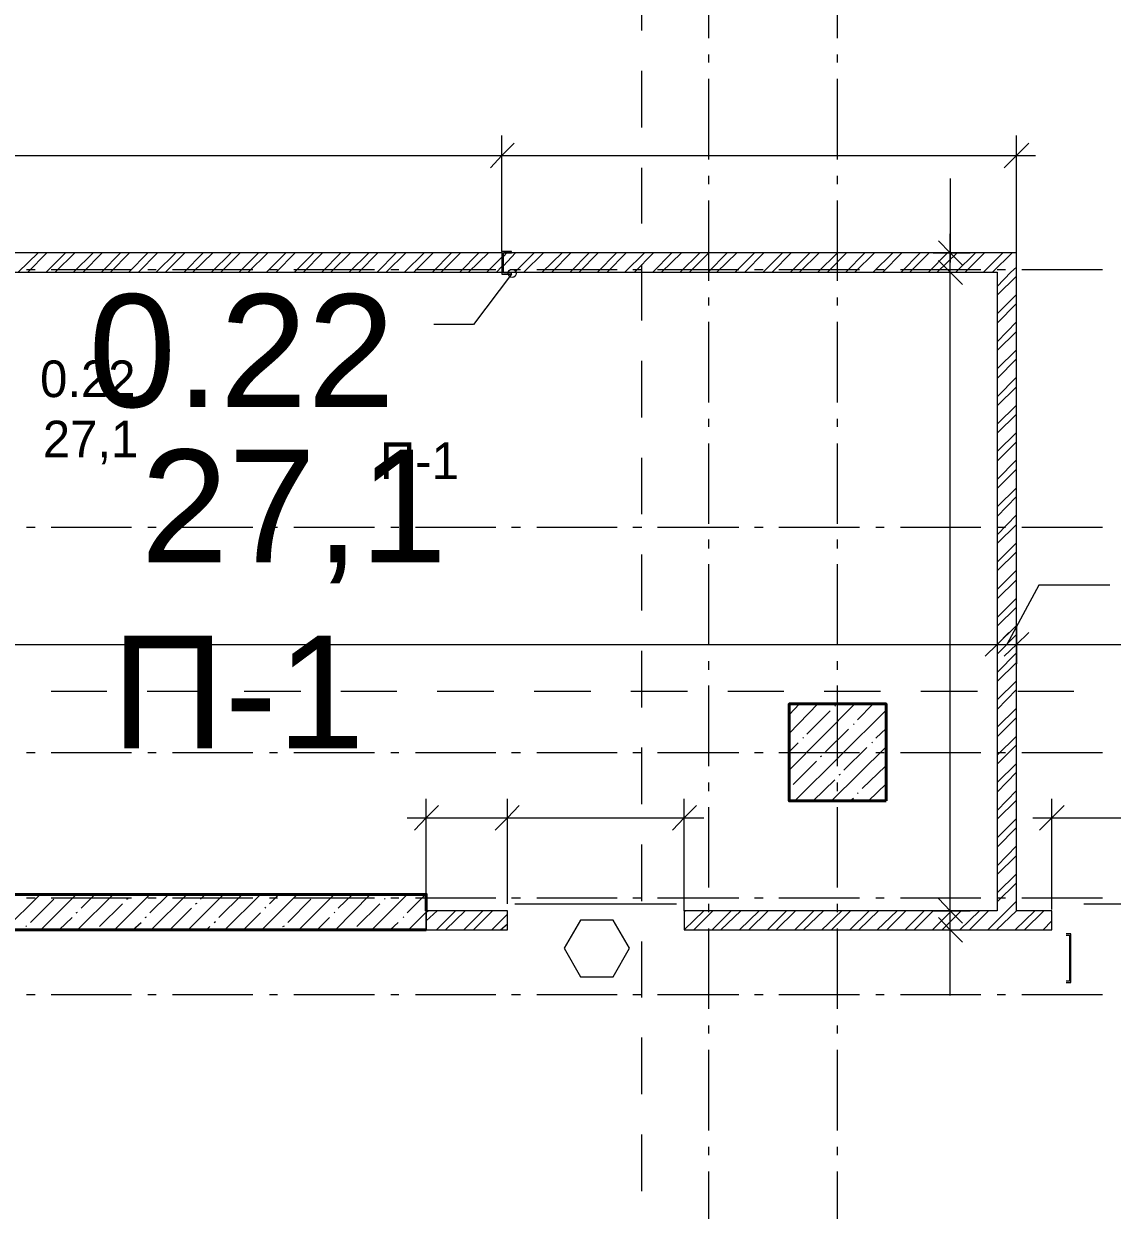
# Model space of a CAD drawing. Header units: millimetres. Extents: x -249154 to 415037, y -45458 to 354837.
# Drawn here: x -186689 to -179930, y 10678 to 18045 of the extents above; entities that cross this region are included whole.
import ezdxf

# ---------------------------------------------------------------- set-up
doc = ezdxf.new("R2010")
doc.units = ezdxf.units.MM
doc.layers.add('PDF _Текст', color=7, linetype='Continuous')
doc.styles.get("Standard").update_dxf_attribs({"font": 'arial.ttf'})

msp = doc.modelspace()

# ---------------------------------------------------------------- linework, layer by layer
at = {"lineweight": 9}
for points in [[(-182435.4869567272, 17956.40712948982), (-182435.4869567272, 18456.2956467715)], [(-181634.8180604173, 17956.40712948982), (-181634.8180604173, 18456.2956467715)], [(-182850.6486066909, 18003.00690653003), (-182850.6486066909, 18354.62340596267)], [(-182435.4869567272, 17803.89876827657), (-182435.4869567272, 17854.73488868099)], [(-181634.8180604173, 17803.89876827657), (-181634.8180604173, 17854.73488868099)], [(-182850.6486066909, 17401.44614843953), (-182850.6486066909, 17753.06264790622)], [(-182435.4869567272, 17202.33801018607), (-182435.4869567272, 17702.22652746775)], [(-181634.8180604173, 17202.33801018607), (-181634.8180604173, 17702.22652746775)], [(-183719.098996862, 16630.431655679), (-183719.098996862, 17227.75607037125), (-183719.098996862, 17350.61002803511)], [(-180524.8960983167, 16621.9589689506), (-180524.8960983167, 17227.75607037125), (-180524.8960983167, 17350.61002803511)], [(-187841.0610927453, 17227.75607037125), (-183719.098996862, 17227.75607037125), (-180406.278484017, 17227.75607037125)], [(-182850.6486066909, 16804.12173374728), (-182850.6486066909, 17151.50188978166)], [(-182435.4869567272, 17049.82964897282), (-182435.4869567272, 17100.66576941131)], [(-181634.8180604173, 17049.82964897282), (-181634.8180604173, 17100.66576941131)], [(-180935.8214048822, 17083.72039592046), (-180935.8214048822, 16643.14068580564), (-180935.8214048822, 16562.6501618178)], [(-182435.4869567272, 16448.26889091638), (-182435.4869567272, 16948.15740819807)], [(-181634.8180604173, 16448.26889091638), (-181634.8180604173, 16948.15740819807)], [(-180935.8214048822, 12296.65239144968), (-180935.8214048822, 12538.1239633451), (-180935.8214048822, 16503.34135465093), (-180935.8214048822, 16740.57658321621)], [(-183719.098996862, 16621.9589689506), (-187730.9161652421, 16621.9589689506), (-187730.9161652421, 16503.34135465093), (-183714.8626534978, 16503.34135465093)], [(-186722.6664439163, 16503.34135465093), (-186599.8124862865, 16621.9589689506)], [(-186663.3576367835, 16503.34135465093), (-186544.7400225179, 16621.9589689506)], [(-186548.9763658821, 16503.34135465093), (-186430.3587516164, 16621.9589689506)], [(-186493.9039021134, 16503.34135465093), (-186371.0499444496, 16621.9589689506)], [(-186379.522631212, 16503.34135465093), (-186256.6686735482, 16621.9589689506)], [(-186320.2138240792, 16503.34135465093), (-186201.5962098136, 16621.9589689506)], [(-186205.8325531778, 16503.34135465093), (-186087.2149389122, 16621.9589689506)], [(-186150.7600894092, 16503.34135465093), (-186032.1424751095, 16621.9589689506)], [(-186036.3788185078, 16503.34135465093), (-185917.7612042081, 16621.9589689506)], [(-185977.070011375, 16503.34135465093), (-185858.4523971094, 16621.9589689506)], [(-185866.9250838378, 16503.34135465093), (-185744.0711262079, 16621.9589689506)], [(-185807.6162766709, 16503.34135465093), (-185688.9986624053, 16621.9589689506)], [(-185693.2350057695, 16503.34135465093), (-185574.6173915039, 16621.9589689506)], [(-185638.1625420349, 16503.34135465093), (-185515.3085844051, 16621.9589689506)], [(-185523.7812711335, 16503.34135465093), (-185400.9273134696, 16621.9589689506)], [(-185464.4724639667, 16503.34135465093), (-185345.854849701, 16621.9589689506)], [(-185350.0911930653, 16503.34135465093), (-185231.4735787996, 16621.9589689506)], [(-185295.0187293307, 16503.34135465093), (-185172.1647716668, 16621.9589689506)], [(-185180.6374584293, 16503.34135465093), (-185062.0198441637, 16621.9589689506)], [(-185121.3286512624, 16503.34135465093), (-185002.7110369968, 16621.9589689506)], [(-185006.947380361, 16503.34135465093), (-184888.3297660954, 16621.9589689506)], [(-184951.8749166264, 16503.34135465093), (-184833.2573023268, 16621.9589689506)], [(-184837.493645725, 16503.34135465093), (-184718.8760314253, 16621.9589689506)], [(-184782.4211819224, 16503.34135465093), (-184659.5672242926, 16621.9589689506)], [(-184668.039911021, 16503.34135465093), (-184545.1859533911, 16621.9589689506)], [(-184608.7311038881, 16503.34135465093), (-184490.1134896225, 16621.9589689506)], [(-184494.3498329867, 16503.34135465093), (-184375.7322187211, 16621.9589689506)], [(-184439.2773692181, 16503.34135465093), (-184316.4234115542, 16621.9589689506)], [(-184324.8960983167, 16503.34135465093), (-184202.0421406528, 16621.9589689506)], [(-184265.5872911839, 16503.34135465093), (-184146.9696769183, 16621.9589689506)], [(-184151.2060202825, 16503.34135465093), (-184032.5884060169, 16621.9589689506)], [(-184096.1335565139, 16503.34135465093), (-183977.5159422142, 16621.9589689506)], [(-183981.7522856125, 16503.34135465093), (-183863.1346713128, 16621.9589689506)], [(-183926.6798218438, 16503.34135465093), (-183803.825864214, 16621.9589689506)], [(-183812.2985509424, 16503.34135465093), (-183719.098996862, 16596.54090873136)], [(-183710.6263101336, 16600.77725212961), (-183689.4445933126, 16621.9589689506)], [(-183710.6263101336, 16541.46844496275), (-183634.37212951, 16621.9589689506)], [(-183710.6263101336, 16503.34135465093), (-180643.5137125823, 16503.34135465093), (-180643.5137125823, 12538.1239633451), (-182587.9953179404, 12538.1239633451), (-182587.9953179404, 12419.50634911355), (-180304.6062432422, 12419.50634911355), (-180304.6062432422, 12538.1239633451), (-180524.8960983167, 12538.1239633451), (-180524.8960983167, 16503.34135465093), (-180524.8960983167, 16621.9589689506), (-183710.6263101336, 16621.9589689506)], [(-183638.6084728742, 16503.34135465093), (-183519.9908586085, 16621.9589689506)], [(-183583.5360091396, 16503.34135465093), (-183460.6820515098, 16621.9589689506)], [(-183469.1547382382, 16503.34135465093), (-183346.3007806084, 16621.9589689506)], [(-183409.8459310713, 16503.34135465093), (-183291.2283168057, 16621.9589689506)], [(-183295.4646601699, 16503.34135465093), (-183176.8470459043, 16621.9589689506)], [(-183240.3921964354, 16503.34135465093), (-183121.7745821697, 16621.9589689506)], [(-183126.0109255339, 16503.34135465093), (-183007.3933112683, 16621.9589689506)], [(-183066.7021183671, 16503.34135465093), (-182948.0845041015, 16621.9589689506)], [(-182956.5571908299, 16503.34135465093), (-182833.7032332, 16621.9589689506)], [(-182897.2483837311, 16503.34135465093), (-182778.6307694314, 16621.9589689506)], [(-182782.8671128297, 16503.34135465093), (-182664.24949853, 16621.9589689506)], [(-182727.794649027, 16503.34135465093), (-182604.9406913972, 16621.9589689506)], [(-182613.4133781256, 16503.34135465093), (-182490.5594204958, 16621.9589689506)], [(-182554.1045710269, 16503.34135465093), (-182435.4869567272, 16621.9589689506)], [(-182439.7233000914, 16503.34135465093), (-182321.1056858258, 16621.9589689506)], [(-182384.6508363228, 16503.34135465093), (-182261.796878693, 16621.9589689506)], [(-182270.2695654214, 16503.34135465093), (-182151.6519511557, 16621.9589689506)], [(-182210.9607582886, 16503.34135465093), (-182092.3431440229, 16621.9589689506)], [(-182096.5794873871, 16503.34135465093), (-181977.9618731215, 16621.9589689506)], [(-182041.5070236185, 16503.34135465093), (-181922.8894093529, 16621.9589689506)], [(-181927.1257527171, 16503.34135465093), (-181808.5081384174, 16621.9589689506)], [(-181872.0532889144, 16503.34135465093), (-181749.1993313187, 16621.9589689506)], [(-181757.672018013, 16503.34135465093), (-181634.8180604173, 16621.9589689506)], [(-181698.3632109143, 16503.34135465093), (-181579.7455966146, 16621.9589689506)], [(-181583.9819400129, 16503.34135465093), (-181465.3643257132, 16621.9589689506)], [(-181528.9094762102, 16503.34135465093), (-181406.0555186144, 16621.9589689506)], [(-181414.5282053088, 16503.34135465093), (-181291.674247713, 16621.9589689506)], [(-181355.219398176, 16503.34135465093), (-181236.6017839104, 16621.9589689506)], [(-181240.8381272746, 16503.34135465093), (-181122.2205130089, 16621.9589689506)], [(-181185.765663506, 16503.34135465093), (-181067.1480492744, 16621.9589689506)], [(-181071.3843926046, 16503.34135465093), (-180952.766778373, 16621.9589689506)], [(-181041.7299890552, 16621.9589689506), (-180935.8214048822, 16621.9589689506), (-180812.9674472183, 16621.9589689506)], [(-181016.3119288359, 16503.34135465093), (-180893.4579712061, 16621.9589689506)], [(-180901.9306579345, 16503.34135465093), (-180779.0767003047, 16621.9589689506)], [(-180842.6218508017, 16503.34135465093), (-180724.0042365702, 16621.9589689506)], [(-180728.2405799003, 16503.34135465093), (-180609.6229656347, 16621.9589689506)], [(-180673.1681161317, 16503.34135465093), (-180550.3141585019, 16621.9589689506)], [(-186671.8303235459, 16520.28672814177), (-186616.7578597433, 16520.28672814177)], [(-186519.3219623327, 16520.28672814177), (-186019.433445051, 16520.28672814177)], [(-185917.7612042081, 16520.28672814177), (-185866.9250838378, 16520.28672814177)], [(-185765.2528430289, 16520.28672814177), (-185265.3643257132, 16520.28672814177)], [(-185163.6920849384, 16520.28672814177), (-185112.855964534, 16520.28672814177)], [(-185011.1837237252, 16520.28672814177), (-184511.2952064435, 16520.28672814177)], [(-184409.6229656687, 16520.28672814177), (-184358.7868452303, 16520.28672814177)], [(-184257.1146044555, 16520.28672814177), (-183757.2260871738, 16520.28672814177)], [(-183752.9897438096, 16503.34135465093), (-183719.098996862, 16537.23210163262)], [(-183659.7901897292, 16520.28672814177), (-183604.7177259606, 16520.28672814177)], [(-183503.0454851858, 16520.28672814177), (-183003.1569678701, 16520.28672814177)], [(-182905.7210704254, 16520.28672814177), (-182850.6486066909, 16520.28672814177)], [(-182850.6486066909, 16202.56097562271), (-182850.6486066909, 16549.94113169114)], [(-182753.2127092122, 16520.28672814177), (-182249.0878486004, 16520.28672814177)], [(-182151.6519511557, 16520.28672814177), (-182096.5794873871, 16520.28672814177)], [(-181999.1435899425, 16520.28672814177), (-181499.2550726608, 16520.28672814177)], [(-181397.582831852, 16520.28672814177), (-181346.7467114476, 16520.28672814177)], [(-181245.0744706728, 16520.28672814177), (-180745.1859533571, 16520.28672814177)], [(-181041.7299890552, 16503.34135465093), (-180935.8214048822, 16503.34135465093), (-180812.9674472183, 16503.34135465093)], [(-180643.5137125823, 16414.37814396876), (-180558.7868452303, 16503.34135465093), (-180524.8960983167, 16532.99575826843)], [(-180643.5137125823, 16520.28672814177), (-180592.6775921779, 16520.28672814177)], [(-180491.0053513691, 16520.28672814177), (-179991.1168340874, 16520.28672814177)], [(-183659.7901897292, 16490.6323245924), (-183897.0254182604, 16177.14291543754), (-184142.7333335541, 16177.14291543754)], [(-180643.5137125823, 16359.30568020014), (-180524.8960983167, 16477.92329446576)], [(-180643.5137125823, 16244.92440929872), (-180524.8960983167, 16363.54202356434)], [(-182435.4869567272, 16295.76052970314), (-182435.4869567272, 16346.59665010756)], [(-181634.8180604173, 16295.76052970314), (-181634.8180604173, 16346.59665010756)], [(-180643.5137125823, 16185.61560216593), (-180524.8960983167, 16308.46955982978)], [(-182435.4869567272, 15694.19977164669), (-182435.4869567272, 16194.08828892837)], [(-181634.8180604173, 15694.19977164669), (-181634.8180604173, 16194.08828892837)], [(-180643.5137125823, 16071.23433126451), (-180524.8960983167, 16194.08828892837)], [(-180643.5137125823, 16016.1618674959), (-180524.8960983167, 16134.77948176151)], [(-180643.5137125823, 15901.78059659449), (-180524.8960983167, 16020.39821086009)], [(-182850.6486066909, 15601.0002175322), (-182850.6486066909, 15952.61671699889)], [(-180643.5137125823, 15842.47178946168), (-180524.8960983167, 15965.32574712555)], [(-180643.5137125823, 15728.09051856026), (-180524.8960983167, 15850.94447619007)], [(-180643.5137125823, 15673.01805479165), (-180524.8960983167, 15791.63566905726)], [(-180643.5137125823, 15558.63678385617), (-180524.8960983167, 15677.25439815584)], [(-180643.5137125823, 15503.56432012163), (-180524.8960983167, 15622.18193438723)], [(-182435.4869567272, 15541.69141043346), (-182435.4869567272, 15592.52753080381)], [(-181634.8180604173, 15541.69141043346), (-181634.8180604173, 15592.52753080381)], [(-180643.5137125823, 15389.18304922021), (-180524.8960983167, 15507.80066348582)], [(-182435.4869567272, 14940.13065230889), (-182435.4869567272, 15440.01916959057)], [(-181634.8180604173, 14940.13065230889), (-181634.8180604173, 15440.01916959057)], [(-180643.5137125823, 15329.87424205335), (-180524.8960983167, 15448.49185635302)], [(-182850.6486066909, 14999.43945947575), (-182850.6486066909, 15351.05595890839)], [(-180643.5137125823, 15215.49297115194), (-180524.8960983167, 15338.34692881579)], [(-180643.5137125823, 15160.42050741738), (-180524.8960983167, 15279.038121683)], [(-180643.5137125823, 15046.03923651596), (-180524.8960983167, 15164.65685078158)], [(-180643.5137125823, 14986.7304293491), (-180524.8960983167, 15109.58438701296)], [(-180643.5137125823, 14872.34915844769), (-180524.8960983167, 14995.20311611156)], [(-186671.8303235459, 14918.9489354879), (-186616.7578597433, 14918.9489354879)], [(-186519.3219623327, 14918.9489354879), (-186019.433445051, 14918.9489354879)], [(-185917.7612042081, 14918.9489354879), (-185866.9250838378, 14918.9489354879)], [(-185765.2528430289, 14918.9489354879), (-185265.3643257132, 14918.9489354879)], [(-185163.6920849384, 14918.9489354879), (-185112.855964534, 14918.9489354879)], [(-185011.1837237252, 14918.9489354879), (-184511.2952064435, 14918.9489354879)], [(-184409.6229656687, 14918.9489354879), (-184358.7868452303, 14918.9489354879)], [(-184257.1146044555, 14918.9489354879), (-183757.2260871738, 14918.9489354879)], [(-183659.7901897292, 14918.9489354879), (-183604.7177259606, 14918.9489354879)], [(-183503.0454851858, 14918.9489354879), (-183003.1569678701, 14918.9489354879)], [(-182905.7210704254, 14918.9489354879), (-182850.6486066909, 14918.9489354879)], [(-182753.2127092122, 14918.9489354879), (-182249.0878486004, 14918.9489354879)], [(-182151.6519511557, 14918.9489354879), (-182096.5794873871, 14918.9489354879)], [(-181999.1435899425, 14918.9489354879), (-181499.2550726608, 14918.9489354879)], [(-181397.582831852, 14918.9489354879), (-181346.7467114476, 14918.9489354879)], [(-181245.0744706728, 14918.9489354879), (-180745.1859533571, 14918.9489354879)], [(-180643.5137125823, 14817.27669471313), (-180524.8960983167, 14935.89430897875)], [(-180643.5137125823, 14918.9489354879), (-180592.6775921779, 14918.9489354879)], [(-180491.0053513691, 14918.9489354879), (-179991.1168340874, 14918.9489354879)], [(-182435.4869567272, 14787.62229109564), (-182435.4869567272, 14842.69475489832)], [(-181634.8180604173, 14787.62229109564), (-181634.8180604173, 14842.69475489832)], [(-180643.5137125823, 14702.89542381171), (-180524.8960983167, 14821.51303807733)], [(-182850.6486066909, 14402.11504474943), (-182850.6486066909, 14749.49520081788)], [(-180643.5137125823, 14647.82296000906), (-180524.8960983167, 14766.44057427466)], [(-182435.4869567272, 14186.06153303919), (-182435.4869567272, 14690.18639368507)], [(-181634.8180604173, 14186.06153303919), (-181634.8180604173, 14690.18639368507)], [(-180643.5137125823, 14533.44168910764), (-180524.8960983167, 14652.05930337324)], [(-180643.5137125823, 14474.13288200888), (-180524.8960983167, 14592.7504962745)], [(-179944.5170570472, 14558.85974929281), (-180385.096767162, 14558.85974929281), (-180584.2049054154, 14190.29787640339)], [(-180643.5137125823, 14359.75161107341), (-180524.8960983167, 14478.36922537308)], [(-180643.5137125823, 14304.67914730481), (-180524.8960983167, 14423.29676157041)], [(-180643.5137125823, 14190.29787640339), (-180524.8960983167, 14308.91549066899)], [(-180643.5137125823, 14300.4428039406), (-180643.5137125823, 14190.29787640339), (-180643.5137125823, 14071.68026213777)], [(-180524.8960983167, 14300.4428039406), (-180524.8960983167, 14190.29787640339), (-180524.8960983167, 14071.68026213777)], [(-180643.5137125823, 14130.98906927058), (-180524.8960983167, 14253.84302690039)], [(-187841.0610927453, 14190.29787640339), (-180643.5137125823, 14190.29787640339), (-180524.8960983167, 14190.29787640339), (-177800.9273134356, 14190.29787640339), (-177563.6920849044, 14190.29787640339)], [(-182850.6486066909, 13800.55428665892), (-182850.6486066909, 14152.17078609156)], [(-182435.4869567272, 14033.55317182596), (-182435.4869567272, 14088.62563559457)], [(-181634.8180604173, 14033.55317182596), (-181634.8180604173, 14088.62563559457)], [(-180643.5137125823, 14016.60779836916), (-180524.8960983167, 14139.46175599897)], [(-180643.5137125823, 13961.53533460056), (-180524.8960983167, 14080.15294886618)], [(-182435.4869567272, 13436.22875713371), (-182435.4869567272, 13936.11727441539)], [(-181634.8180604173, 13436.22875713371), (-181634.8180604173, 13936.11727441539)], [(-180643.5137125823, 13847.15406369914), (-180524.8960983167, 13965.77167796476)], [(-186519.3219623327, 13902.22652746775), (-186171.9418062643, 13902.22652746775)], [(-185921.9975476064, 13902.22652746775), (-185570.3810481397, 13902.22652746775)], [(-185320.4367895159, 13902.22652746775), (-184968.8202900492, 13902.22652746775)], [(-184718.8760314253, 13902.22652746775), (-184371.4958753569, 13902.22652746775)], [(-184121.5516166991, 13902.22652746775), (-183769.9351172664, 13902.22652746775)], [(-183519.9908586085, 13902.22652746775), (-183168.3743591759, 13902.22652746775)], [(-182918.4301005521, 13902.22652746775), (-182566.8136010854, 13902.22652746775)], [(-182316.8693424616, 13902.22652746775), (-181969.4891863931, 13902.22652746775)], [(-181719.5449277353, 13902.22652746775), (-181367.9284283026, 13902.22652746775)], [(-181117.9841696448, 13902.22652746775), (-180766.3676701781, 13902.22652746775)], [(-180643.5137125823, 13787.84525656633), (-180524.8960983167, 13910.69921419615)], [(-180516.4234115542, 13902.22652746775), (-180169.0432554858, 13902.22652746775)], [(-181935.5984394455, 13639.57323875136), (-181757.672018013, 13821.73600351397)], [(-181935.5984394455, 13410.81069691446), (-181528.9094762102, 13821.73600351397)], [(-181935.5984394455, 13753.95450965277), (-181872.0532889144, 13821.73600351397)], [(-181901.7076925319, 13220.17524542345), (-181334.037681389, 13783.60891320214)], [(-181825.4535119083, 13635.3368953531), (-181681.4178374234, 13779.37256983794)], [(-181651.7634338741, 13809.02697338731), (-181647.5270904758, 13813.26331675152)], [(-181511.9641027534, 13724.30010603528), (-181414.5282053088, 13821.73600351397)], [(-180643.5137125823, 13677.70032902912), (-180524.8960983167, 13796.31794326067)], [(-180643.5137125823, 13618.39152189631), (-180524.8960983167, 13737.00913616193)], [(-181711.0722410069, 13525.19196784994), (-181567.036566522, 13664.99129893653)], [(-181537.3821629386, 13694.6457024859), (-181533.1458195744, 13698.8820458501)], [(-181397.582831852, 13609.91883513387), (-181334.037681389, 13669.22764230073)], [(-181935.5984394455, 13525.19196784994), (-181880.5259756769, 13580.2644315845)], [(-181850.8715720935, 13609.91883513387), (-181846.6352287293, 13614.15517849805)], [(-181423.0008920372, 13580.2644315845), (-181418.764548673, 13584.50077494868)], [(-180643.5137125823, 13504.01025099489), (-180524.8960983167, 13622.62786526051)], [(-180643.5137125823, 13448.93778722628), (-180524.8960983167, 13567.55540145784)], [(-186671.8303235459, 13520.95562445169), (-186616.7578597433, 13520.95562445169)], [(-186519.3219623327, 13520.95562445169), (-186019.433445051, 13520.95562445169)], [(-185917.7612042081, 13520.95562445169), (-185866.9250838378, 13520.95562445169)], [(-185765.2528430289, 13520.95562445169), (-185265.3643257132, 13520.95562445169)], [(-185163.6920849384, 13520.95562445169), (-185112.855964534, 13520.95562445169)], [(-185011.1837237252, 13520.95562445169), (-184511.2952064435, 13520.95562445169)], [(-184409.6229656687, 13520.95562445169), (-184358.7868452303, 13520.95562445169)], [(-184257.1146044555, 13520.95562445169), (-183757.2260871738, 13520.95562445169)], [(-183659.7901897292, 13520.95562445169), (-183604.7177259606, 13520.95562445169)], [(-183503.0454851858, 13520.95562445169), (-183003.1569678701, 13520.95562445169)], [(-182905.7210704254, 13520.95562445169), (-182850.6486066909, 13520.95562445169)], [(-182850.6486066909, 13198.99352856842), (-182850.6486066909, 13550.61002803511)], [(-182753.2127092122, 13520.95562445169), (-182249.0878486004, 13520.95562445169)], [(-182151.6519511557, 13520.95562445169), (-182096.5794873871, 13520.95562445169)], [(-181999.1435899425, 13520.95562445169), (-181499.2550726608, 13520.95562445169)], [(-181740.7266445903, 13495.53756423245), (-181732.2539578279, 13499.77390759664)], [(-181672.9451507291, 13220.17524542345), (-181334.037681389, 13554.84637139931)], [(-181596.6909701055, 13410.81069691446), (-181452.6552956206, 13550.61002803511)], [(-181397.582831852, 13520.95562445169), (-181346.7467114476, 13520.95562445169)], [(-181245.0744706728, 13520.95562445169), (-180745.1859533571, 13520.95562445169)], [(-180643.5137125823, 13520.95562445169), (-180592.6775921779, 13520.95562445169)], [(-180491.0053513691, 13520.95562445169), (-179991.1168340874, 13520.95562445169)], [(-181910.1803792263, 13321.84748623229), (-181766.1447047755, 13465.88316068308)], [(-181482.3096992041, 13296.42942601306), (-181338.2740247192, 13436.22875713371)], [(-180643.5137125823, 13334.55651632487), (-180524.8960983167, 13453.17413055642)], [(-182435.4869567272, 13279.48405255626), (-182435.4869567272, 13334.55651632487)], [(-181787.3264216305, 13220.17524542345), (-181651.7634338741, 13351.50188978166)], [(-181634.8180604173, 13279.48405255626), (-181634.8180604173, 13334.55651632487)], [(-181626.3453736548, 13381.15629333103), (-181617.8726869265, 13385.39263669522)], [(-180643.5137125823, 13275.24770915801), (-180524.8960983167, 13398.10166682188)], [(-181935.5984394455, 13296.42942601306), (-181935.5984394455, 13300.66576937724)], [(-181511.9641027534, 13266.77502242962), (-181507.7277593892, 13271.01136579382)], [(-181444.1826088922, 13220.17524542345), (-181334.037681389, 13326.08382959648)], [(-180643.5137125823, 13160.86643825659), (-180524.8960983167, 13283.72039592046)], [(-184189.3331105943, 12639.79620415393), (-184189.3331105943, 13114.26666121637), (-184189.3331105943, 13232.88427551604)], [(-183685.2082499484, 12580.48739702112), (-183685.2082499484, 13114.26666121637), (-183685.2082499484, 13232.88427551604)], [(-182587.9953179404, 12538.1239633451), (-182587.9953179404, 13114.26666121637), (-182587.9953179404, 13232.88427551604)], [(-181558.5638797936, 13220.17524542345), (-181537.3821629386, 13237.12061888025)], [(-180643.5137125823, 13105.79397452205), (-180524.8960983167, 13224.4115887536)], [(-180304.6062432422, 12546.59665007349), (-180304.6062432422, 13114.26666121637), (-180304.6062432422, 13232.88427551604)], [(-184307.9507248599, 13114.26666121637), (-183685.2082499484, 13114.26666121637), (-182465.1413603106, 13114.26666121637)], [(-182435.4869567272, 12682.15963782996), (-182435.4869567272, 13182.04815511164)], [(-181634.8180604173, 12682.15963782996), (-181634.8180604173, 13182.04815511164)], [(-180423.2238574738, 13114.26666121637), (-178902.3765888078, 13114.26666121637), (-178262.6887404395, 13114.26666121637)], [(-180643.5137125823, 12991.41270362063), (-180524.8960983167, 13110.03031785219)], [(-180643.5137125823, 12932.10389645376), (-180524.8960983167, 13054.95785411763)], [(-182850.6486066909, 12597.43277047791), (-182850.6486066909, 12949.0492699446)], [(-180643.5137125823, 12817.72262555234), (-180524.8960983167, 12940.57658321621)], [(-180643.5137125823, 12762.6501618178), (-180524.8960983167, 12881.26777604935)], [(-180643.5137125823, 12648.26889091638), (-180524.8960983167, 12766.88650514794)], [(-180643.5137125823, 12593.19642711371), (-180524.8960983167, 12711.81404141338)], [(-186807.3933112683, 12419.50634911355), (-186587.1034561939, 12639.79620415393)], [(-186671.8303235459, 12618.6144872989), (-186616.7578597433, 12618.6144872989)], [(-186646.4122633267, 12466.1061261197), (-186502.3765888418, 12610.14180060456)], [(-186582.8671128297, 12419.50634911355), (-186362.5772577552, 12639.79620415393)], [(-186519.3219623327, 12618.6144872989), (-186019.433445051, 12618.6144872989)], [(-186476.9585286567, 12639.79620415393), (-186476.9585286567, 12639.79620415393)], [(-186354.1045710269, 12419.50634911355), (-186133.8147159524, 12639.79620415393)], [(-186332.9228541718, 12555.06933683595), (-186248.1959868538, 12639.79620415393)], [(-186125.342029224, 12419.50634911355), (-185905.0521741496, 12639.79620415393)], [(-186049.0878486004, 12610.14180060456), (-186040.615161872, 12614.37814393469)], [(-186019.433445051, 12639.79620415393), (-186019.433445051, 12639.79620415393)], [(-185917.7612042081, 12618.6144872989), (-185866.9250838378, 12618.6144872989)], [(-185905.0521741496, 12525.41493325251), (-185790.6709032482, 12639.79620415393)], [(-185896.5794873871, 12419.50634911355), (-185676.2896323468, 12639.79620415393)], [(-185765.2528430289, 12618.6144872989), (-185265.3643257132, 12618.6144872989)], [(-185667.8169455843, 12419.50634911355), (-185447.5270905439, 12639.79620415393)], [(-185591.5627649947, 12610.14180060456), (-185561.9083614454, 12639.79620415393)], [(-185477.1814940933, 12495.76052970314), (-185333.1458196425, 12639.79620415393)], [(-185439.0544037815, 12419.50634911355), (-185218.764548707, 12639.79620415393)], [(-185210.2918619787, 12419.50634911355), (-184990.0020069042, 12639.79620415393)], [(-185163.6920849384, 12580.48739702112), (-185104.3832778056, 12639.79620415393)], [(-185163.6920849384, 12618.6144872989), (-185112.855964534, 12618.6144872989)], [(-185049.310814037, 12466.1061261197), (-184905.2751395862, 12610.14180060456)], [(-185011.1837237252, 12618.6144872989), (-184511.2952064435, 12618.6144872989)], [(-184981.5293201758, 12419.50634911355), (-184761.2394651014, 12639.79620415393)], [(-184875.6207360028, 12639.79620415393), (-184875.6207360028, 12639.79620415393)], [(-184752.766778373, 12419.50634911355), (-184536.7132666627, 12639.79620415393)], [(-184735.8214048822, 12555.06933683595), (-184646.8581942, 12639.79620415393)], [(-184528.2405799344, 12419.50634911355), (-184307.9507248599, 12639.79620415393)], [(-184447.7500559465, 12610.14180060456), (-184443.5137125823, 12614.37814393469)], [(-184422.3319957613, 12639.79620415393), (-184422.3319957613, 12639.79620415393)], [(-184409.6229656687, 12618.6144872989), (-184358.7868452303, 12618.6144872989)], [(-184307.9507248599, 12525.41493325251), (-184193.5694539585, 12639.79620415393)], [(-184257.1146044555, 12618.6144872989), (-183757.2260871738, 12618.6144872989)], [(-183659.7901897292, 12618.6144872989), (-183604.7177259606, 12618.6144872989)], [(-183503.0454851858, 12618.6144872989), (-183003.1569678701, 12618.6144872989)], [(-182905.7210704254, 12618.6144872989), (-182850.6486066909, 12618.6144872989)], [(-182753.2127092122, 12618.6144872989), (-182249.0878486004, 12618.6144872989)], [(-182151.6519511557, 12618.6144872989), (-182096.5794873871, 12618.6144872989)], [(-181999.1435899425, 12618.6144872989), (-181499.2550726608, 12618.6144872989)], [(-181397.582831852, 12618.6144872989), (-181346.7467114476, 12618.6144872989)], [(-181245.0744706728, 12618.6144872989), (-180745.1859533571, 12618.6144872989)], [(-180643.5137125823, 12618.6144872989), (-180592.6775921779, 12618.6144872989)], [(-180491.0053513691, 12618.6144872989), (-179991.1168340874, 12618.6144872989)], [(-186362.5772577552, 12525.41493325251), (-186354.1045710269, 12529.65127661671)], [(-186218.5415832704, 12440.68806593453), (-186074.5059087856, 12580.48739702112)], [(-185782.1982164857, 12419.50634911355), (-185646.6352287293, 12555.06933683595)], [(-185621.2171685441, 12580.48739702112), (-185612.7444818157, 12584.72374038532)], [(-185324.6731328801, 12419.50634911355), (-185218.764548707, 12525.41493325251)], [(-185189.1101451236, 12555.06933683595), (-185184.8738017935, 12559.30568020014)], [(-184761.2394651014, 12525.41493325251), (-184757.0031217372, 12529.65127661671)], [(-184621.4401339807, 12440.68806593453), (-184477.4044595299, 12580.48739702112)], [(-184299.4780381315, 12419.50634911355), (-184189.3331105943, 12529.65127661671)], [(-184189.3331105943, 12529.65127661671), (-184176.6240804676, 12538.1239633451)], [(-184189.3331105943, 12474.57881284811), (-184121.5516166991, 12538.1239633451)], [(-184189.3331105943, 12419.50634911355), (-184189.3331105943, 12538.1239633451)], [(-184125.7879600632, 12419.50634911355), (-184007.1703457976, 12538.1239633451)], [(-184070.7154963287, 12419.50634911355), (-183947.8615386648, 12538.1239633451)], [(-183956.3342254273, 12419.50634911355), (-183837.7166111276, 12538.1239633451)], [(-183897.0254182604, 12419.50634911355), (-183778.4078039948, 12538.1239633451)], [(-183638.6084728742, 12580.48739702112), (-182634.5950949466, 12580.48739702112)], [(-182587.9953179404, 12419.50634911355), (-182465.1413603106, 12538.1239633451)], [(-182587.9953179404, 12533.88762001497), (-182579.5226312121, 12538.1239633451)], [(-182528.6865107736, 12419.50634911355), (-182410.068896508, 12538.1239633451)], [(-182435.4869567272, 12529.65127661671), (-182435.4869567272, 12580.48739702112)], [(-182414.3052398722, 12419.50634911355), (-182295.6876256065, 12538.1239633451)], [(-182359.2327761376, 12419.50634911355), (-182236.3788184737, 12538.1239633451)], [(-182244.8515052362, 12419.50634911355), (-182121.9975475723, 12538.1239633451)], [(-182185.5426980693, 12419.50634911355), (-182066.9250838037, 12538.1239633451)], [(-182071.1614271679, 12419.50634911355), (-181952.5438129023, 12538.1239633451)], [(-182016.0889634333, 12419.50634911355), (-181897.4713491337, 12538.1239633451)], [(-181901.7076925319, 12419.50634911355), (-181783.0900782323, 12538.1239633451)], [(-181846.6352287293, 12419.50634911355), (-181723.7812710995, 12538.1239633451)], [(-181732.2539578279, 12419.50634911355), (-181609.400000198, 12538.1239633451)], [(-181672.9451507291, 12419.50634911355), (-181554.3275364294, 12538.1239633451)], [(-181634.8180604173, 12529.65127661671), (-181634.8180604173, 12580.48739702112)], [(-181558.5638797936, 12419.50634911355), (-181439.946265528, 12538.1239633451)], [(-181503.491416025, 12419.50634911355), (-181380.6374583952, 12538.1239633451)], [(-181389.1101451236, 12419.50634911355), (-181266.2561874597, 12538.1239633451)], [(-181329.8013379908, 12419.50634911355), (-181211.1837237252, 12538.1239633451)], [(-181215.4200670894, 12419.50634911355), (-181096.8024528238, 12538.1239633451)], [(-181160.3476033208, 12419.50634911355), (-181041.7299890552, 12538.1239633451)], [(-181045.9663324194, 12419.50634911355), (-180927.3487181197, 12538.1239633451)], [(-181041.7299890552, 12538.1239633451), (-180935.8214048822, 12538.1239633451), (-180812.9674472183, 12538.1239633451)], [(-180986.6575252865, 12419.50634911355), (-180868.039911021, 12538.1239633451)], [(-180876.5125977493, 12419.50634911355), (-180753.6586401195, 12538.1239633451)], [(-180817.2037906165, 12419.50634911355), (-180698.5861763169, 12538.1239633451)], [(-180702.8225197151, 12419.50634911355), (-180584.2049054154, 12538.1239633451), (-180524.8960983167, 12597.43277047791)], [(-180647.7500559465, 12419.50634911355), (-180524.8960983167, 12538.1239633451), (-180524.8960983167, 12542.36030670931)], [(-180533.3687850451, 12419.50634911355), (-180410.5148274153, 12538.1239633451)], [(-180474.0599778782, 12419.50634911355), (-180355.4423636126, 12538.1239633451)], [(-180105.4981049888, 12580.48739702112), (-179105.7210704254, 12580.48739702112)], [(-186468.4858419283, 12419.50634911355), (-186387.9953179404, 12495.76052970314)], [(-186010.9607582886, 12419.50634911355), (-185960.1246378841, 12466.1061261197)], [(-185934.706577699, 12495.76052970314), (-185926.2338909706, 12499.99687303328)], [(-185506.8358976427, 12466.1061261197), (-185498.3632109143, 12470.34246948391)], [(-184867.1480492744, 12419.50634911355), (-184790.8938686507, 12495.76052970314)], [(-184413.8593090329, 12419.50634911355), (-184363.0231886285, 12466.1061261197)], [(-184333.3687850451, 12495.76052970314), (-184329.1324416809, 12499.99687303328)], [(-183782.644147359, 12419.50634911355), (-183685.2082499484, 12516.94224652412)], [(-183727.5716835904, 12419.50634911355), (-183685.2082499484, 12457.63343939131)], [(-180935.8214048822, 12012.81738587824), (-180935.8214048822, 12453.39709602713), (-180935.8214048822, 12478.81515621229)], [(-180359.6787069768, 12419.50634911355), (-180304.6062432422, 12474.57881284811)], [(-186676.0666668761, 12440.68806593453), (-186671.8303235459, 12444.92440929874)], [(-185553.4356746829, 12419.50634911355), (-185532.2539578279, 12440.68806593453)], [(-185078.9652175864, 12440.68806593453), (-185070.4925308921, 12444.92440929874)], [(-182435.4869567272, 11928.09051852621), (-182435.4869567272, 12427.97903580789)], [(-181634.8180604173, 11928.09051852621), (-181634.8180604173, 12427.97903580789)], [(-181041.7299890552, 12419.50634911355), (-180935.8214048822, 12419.50634911355), (-180812.9674472183, 12419.50634911355)], [(-180215.643032526, 12093.30790983203), (-180185.9886289767, 12093.30790983203), (-180185.9886289767, 12394.08828886025), (-180215.643032526, 12394.08828886025)], [(-180215.643032526, 12385.61560213186), (-180194.461315671, 12385.61560213186), (-180194.461315671, 12101.78059659449), (-180215.643032526, 12101.78059659449)], [(-182850.6486066909, 12000.10835578566), (-182850.6486066909, 12347.48851182003)], [(-186671.8303235459, 12017.05372924244), (-186616.7578597433, 12017.05372924244)], [(-186519.3219623327, 12017.05372924244), (-186019.433445051, 12017.05372924244)], [(-185917.7612042081, 12017.05372924244), (-185866.9250838378, 12017.05372924244)], [(-185765.2528430289, 12017.05372924244), (-185265.3643257132, 12017.05372924244)], [(-185163.6920849384, 12017.05372924244), (-185112.855964534, 12017.05372924244)], [(-185011.1837237252, 12017.05372924244), (-184511.2952064435, 12017.05372924244)], [(-184409.6229656687, 12017.05372924244), (-184358.7868452303, 12017.05372924244)], [(-184257.1146044555, 12017.05372924244), (-183757.2260871738, 12017.05372924244)], [(-183659.7901897292, 12017.05372924244), (-183604.7177259606, 12017.05372924244)], [(-183503.0454851858, 12017.05372924244), (-183003.1569678701, 12017.05372924244)], [(-182905.7210704254, 12017.05372924244), (-182850.6486066909, 12017.05372924244)], [(-182753.2127092122, 12017.05372924244), (-182249.0878486004, 12017.05372924244)], [(-182151.6519511557, 12017.05372924244), (-182096.5794873871, 12017.05372924244)], [(-181999.1435899425, 12017.05372924244), (-181499.2550726608, 12017.05372924244)], [(-181397.582831852, 12017.05372924244), (-181346.7467114476, 12017.05372924244)], [(-181245.0744706728, 12017.05372924244), (-180745.1859533571, 12017.05372924244)], [(-180643.5137125823, 12017.05372924244), (-180592.6775921779, 12017.05372924244)], [(-180491.0053513691, 12017.05372924244), (-179991.1168340874, 12017.05372924244)], [(-182435.4869567272, 11775.58215731297), (-182435.4869567272, 11826.41827771737)], [(-181634.8180604173, 11775.58215731297), (-181634.8180604173, 11826.41827771737)], [(-182850.6486066909, 11398.54759766109), (-182850.6486066909, 11750.16409712778)], [(-182435.4869567272, 11174.02139922246), (-182435.4869567272, 11673.90991653819)], [(-181634.8180604173, 11174.02139922246), (-181634.8180604173, 11673.90991653819)], [(-182850.6486066909, 10796.98683960464), (-182850.6486066909, 11148.60333903728)], [(-182435.4869567272, 11021.51303804327), (-182435.4869567272, 11072.34915844769)], [(-181634.8180604173, 11021.51303804327), (-181634.8180604173, 11072.34915844769)], [(-182435.4869567272, 10419.95227995276), (-182435.4869567272, 10919.84079723444)], [(-181634.8180604173, 10419.95227995276), (-181634.8180604173, 10919.84079723444)]]:
    msp.add_lwpolyline(points, dxfattribs=at)
at = {"lineweight": 18}
for points in [[(-183642.8448162724, 17304.01025099489), (-183719.098996862, 17227.75607037125), (-183791.1168340874, 17151.50188978166)], [(-180448.6419176931, 17304.01025099489), (-180524.8960983167, 17227.75607037125), (-180601.1502789063, 17151.50188978166)], [(-181007.8392421075, 16698.2131495402), (-180935.8214048822, 16621.9589689506), (-180859.5672242926, 16545.70478832696)], [(-181007.8392421075, 16575.35919194444), (-180935.8214048822, 16503.34135465093), (-180859.5672242926, 16427.08717406134)], [(-180571.4958753569, 14266.55205699298), (-180643.5137125823, 14190.29787640339), (-180719.7678931719, 14118.28003917799)], [(-180448.6419176931, 14266.55205699298), (-180524.8960983167, 14190.29787640339), (-180601.1502789063, 14118.28003917799)], [(-184113.0789300047, 13190.52084184003), (-184189.3331105943, 13114.26666121637), (-184261.3509478197, 13038.01248062678)], [(-183613.190412689, 13190.52084184003), (-183685.2082499484, 13114.26666121637), (-183761.462430538, 13038.01248062678)], [(-182511.7411373509, 13190.52084184003), (-182587.9953179404, 13114.26666121637), (-182660.0131551658, 13038.01248062678)], [(-180228.3520626527, 13190.52084184003), (-180304.6062432422, 13114.26666121637), (-180380.8604238319, 13038.01248062678)], [(-181007.8392421075, 12614.37814393469), (-180935.8214048822, 12538.1239633451), (-180859.5672242926, 12461.86978272145)], [(-181007.8392421075, 12495.76052970314), (-180935.8214048822, 12419.50634911355), (-180859.5672242926, 12343.2521684899)]]:
    msp.add_lwpolyline(points, dxfattribs=at)
at = {"lineweight": 20}
msp.add_lwpolyline([(-183710.6263101336, 16621.9589689506), (-183659.7901897292, 16621.9589689506), (-183659.7901897292, 16630.431655679), (-183719.098996862, 16630.431655679), (-183719.098996862, 16490.6323245924), (-183659.7901897292, 16490.6323245924), (-183659.7901897292, 16499.10501132079), (-183710.6263101336, 16499.10501132079)], close=True, dxfattribs=at)
at = {"lineweight": 40}
msp.add_lwpolyline([(-181334.037681389, 13220.17524542345), (-181334.037681389, 13821.73600351397), (-181935.5984394455, 13821.73600351397), (-181935.5984394455, 13220.17524542345)], close=True, dxfattribs=at)
msp.add_lwpolyline([(-184189.3331105943, 12538.1239633451), (-184189.3331105943, 12639.79620415393), (-187718.2071351155, 12639.79620415393), (-187718.2071351155, 13220.17524542345), (-187938.4969901899, 13220.17524542345), (-187938.4969901899, 12881.26777604935), (-188239.2773692181, 12881.26777604935), (-188239.2773692181, 12660.97792097491), (-187938.4969901899, 12660.97792097491), (-187938.4969901899, 12639.79620415393), (-187938.4969901899, 12419.50634911355), (-187938.4969901899, 11750.16409712778), (-187718.2071351155, 11750.16409712778), (-187718.2071351155, 12419.50634911355), (-184189.3331105943, 12419.50634911355)], dxfattribs=at)
at = {"lineweight": 9}
for points in [[(-184189.3331105943, 12419.50634911355), (-183685.2082499484, 12419.50634911355), (-183685.2082499484, 12538.1239633451), (-184189.3331105943, 12538.1239633451)], [(-183231.919509707, 12478.81515621229), (-183333.5917504817, 12305.12507821214), (-183231.919509707, 12127.19865677966), (-183028.5750280553, 12127.19865677966), (-182926.9027872805, 12305.12507821214), (-183028.5750280553, 12478.81515621229)]]:
    msp.add_lwpolyline(points, close=True, dxfattribs=at)
for points in [[(-183680.9719065502, 16494.8686679566), (-183680.9719065502, 16511.81404141338), (-183672.4992198218, 16520.28672814177), (-183655.553846365, 16520.28672814177)], [(-183680.9719065502, 16494.8686679566), (-183680.9719065502, 16511.81404141338), (-183672.4992198218, 16520.28672814177), (-183655.553846365, 16520.28672814177)], [(-183655.553846365, 16520.28672814177), (-183642.8448162724, 16520.28672814177), (-183630.1357861458, 16511.81404141338), (-183630.1357861458, 16494.8686679566)], [(-183655.553846365, 16520.28672814177), (-183642.8448162724, 16520.28672814177), (-183630.1357861458, 16511.81404141338), (-183630.1357861458, 16494.8686679566)], [(-183655.553846365, 16469.45060773737), (-183672.4992198218, 16469.45060773737), (-183680.9719065502, 16482.15963782994), (-183680.9719065502, 16494.8686679566)], [(-183655.553846365, 16469.45060773737), (-183672.4992198218, 16469.45060773737), (-183680.9719065502, 16482.15963782994), (-183680.9719065502, 16494.8686679566)], [(-183630.1357861458, 16494.8686679566), (-183630.1357861458, 16482.15963782994), (-183642.8448162724, 16469.45060773737), (-183655.553846365, 16469.45060773737)], [(-183630.1357861458, 16494.8686679566), (-183630.1357861458, 16482.15963782994), (-183642.8448162724, 16469.45060773737), (-183655.553846365, 16469.45060773737)]]:
    msp.add_open_spline(points, degree=3, dxfattribs=at)

# ---------------------------------------------------------------- texts
at = {"char_height": 700, "attachment_point": 4}
for s, insert in [('0.22', (-186286.9778275451, 16010.57598073289)), ('27,1', (-185962.6132472582, 14985.89454203748)), ('П-1', (-186144.2562985845, 13896.35886667503))]:
    msp.add_mtext(s, dxfattribs=dict(at, insert=insert))
at = {"layer": 'PDF _Текст', "char_height": 227.6651352475013, "attachment_point": 4, "style": ''}
for s, insert in [('0.22', (-186587.1194687549, 15839.14323432054)), ('27,1', (-186570.1981996594, 15445.70758982105)), ('П-1', (-184476.1050796022, 15331.48471995266))]:
    msp.add_mtext(s, dxfattribs=dict(at, insert=insert))

doc.saveas('drawing.dxf')
